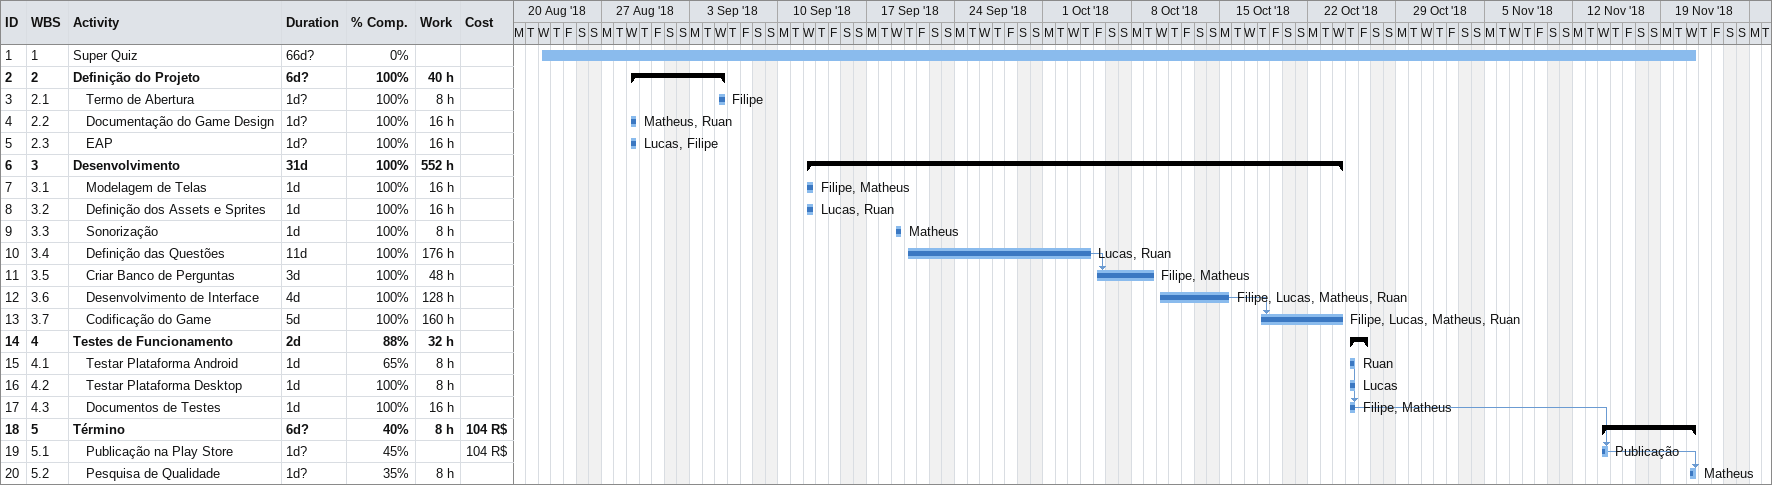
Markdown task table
| ID | WBS | Task | Duration | Start | Finish | Predecessors | Resources | % complete | Work (h) | Cost (R$) |
|---|---|---|---|---|---|---|---|---|---|---|
| 1 | 1 | Super Quiz | 66d? | 2018-08-22 | 2018-11-21 |  |  | 0 |  |  |
| 2 | 2 | **Definição do Projeto** | 6d? | 2018-08-29 | 2018-09-05 |  |  | 100 | 40 |  |
| 3 | 2.1 | Termo de Abertura | 1d? | 2018-09-05 | 2018-09-05 |  | Filipe | 100 | 8 |  |
| 4 | 2.2 | Documentação do Game Design | 1d? | 2018-08-29 | 2018-08-29 |  | Matheus, Ruan | 100 | 16 |  |
| 5 | 2.3 | EAP | 1d? | 2018-08-29 | 2018-08-29 |  | Lucas, Filipe | 100 | 16 |  |
| 6 | 3 | **Desenvolvimento** | 31d | 2018-09-12 | 2018-10-24 |  |  | 100 | 552 |  |
| 7 | 3.1 | Modelagem de Telas | 1d | 2018-09-12 | 2018-09-12 |  | Filipe, Matheus | 100 | 16 |  |
| 8 | 3.2 | Definição dos Assets e Sprites | 1d | 2018-09-12 | 2018-09-12 |  | Lucas, Ruan | 100 | 16 |  |
| 9 | 3.3 | Sonorização | 1d | 2018-09-19 | 2018-09-19 |  | Matheus | 100 | 8 |  |
| 10 | 3.4 | Definição das Questões | 11d | 2018-09-20 | 2018-10-04 |  | Lucas, Ruan | 100 | 176 |  |
| 11 | 3.5 | Criar Banco de Perguntas | 3d | 2018-10-05 | 2018-10-09 | 10 | Filipe, Matheus | 100 | 48 |  |
| 12 | 3.6 | Desenvolvimento de Interface | 4d | 2018-10-10 | 2018-10-15 |  | Filipe, Lucas, Matheus, Ruan | 100 | 128 |  |
| 13 | 3.7 | Codificação do Game | 5d | 2018-10-18 | 2018-10-24 | 12 | Filipe, Lucas, Matheus, Ruan | 100 | 160 |  |
| 14 | 4 | **Testes de Funcionamento** | 2d | 2018-10-25 | 2018-10-26 |  |  | 88 | 32 |  |
| 15 | 4.1 | Testar Plataforma Android | 1d | 2018-10-25 | 2018-10-25 |  | Ruan | 65 | 8 |  |
| 16 | 4.2 | Testar Plataforma Desktop | 1d | 2018-10-25 | 2018-10-25 |  | Lucas | 100 | 8 |  |
| 17 | 4.3 | Documentos de Testes | 1d | 2018-10-25 | 2018-10-25 | 15, 16 | Filipe, Matheus | 100 | 16 |  |
| 18 | 5 | **Término** | 6d? | 2018-11-14 | 2018-11-21 |  |  | 40 | 8 | 104 |
| 19 | 5.1 | Publicação na Play Store | 1d? | 2018-11-14 | 2018-11-14 | 17 | Publicação | 45 |  | 104 |
| 20 | 5.2 | Pesquisa de Qualidade | 1d? | 2018-11-21 | 2018-11-21 | 19 | Matheus | 35 | 8 |  |
